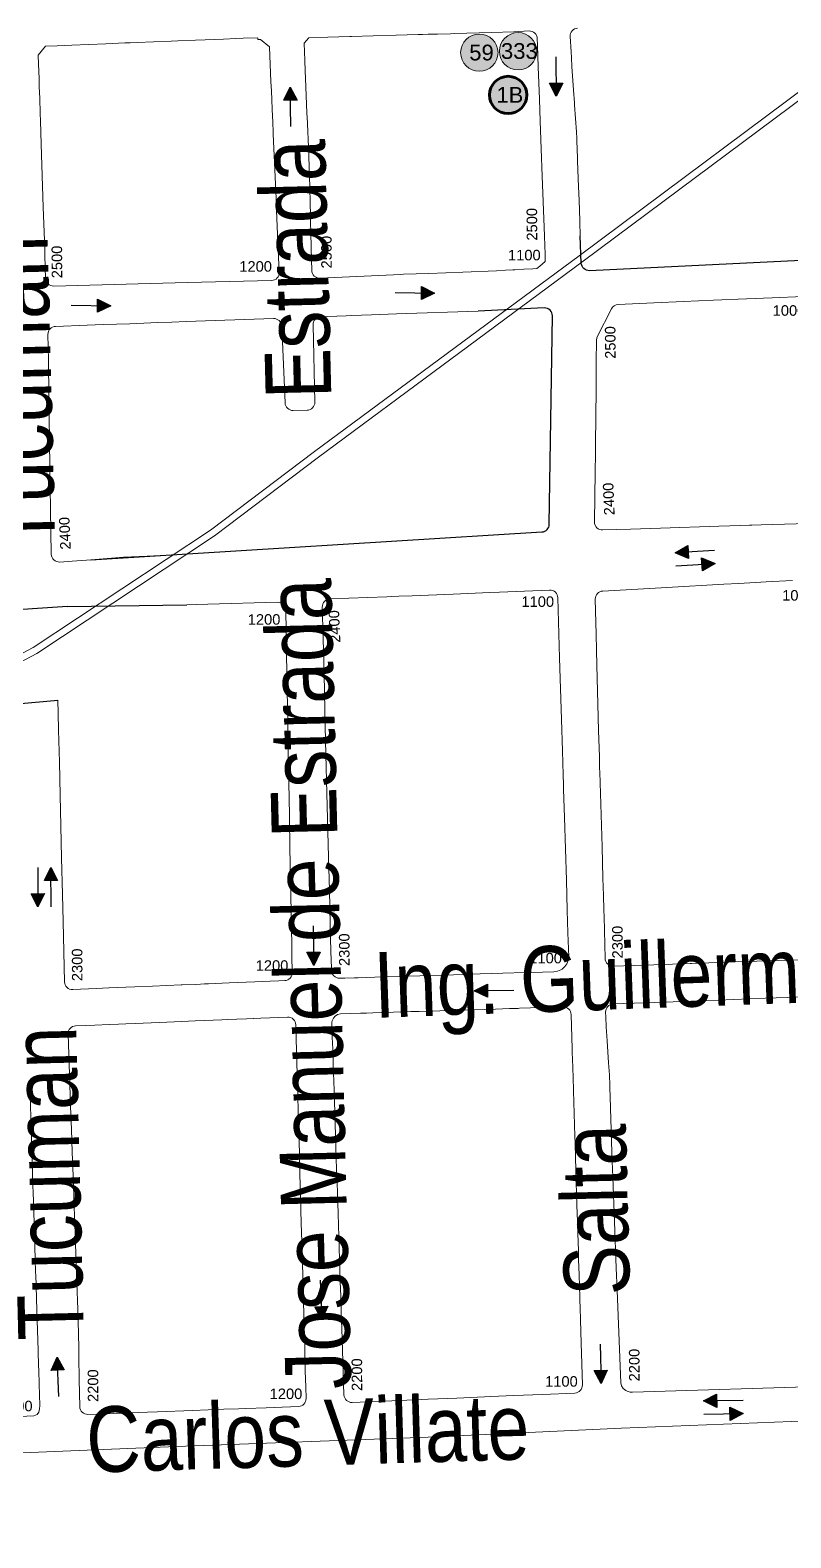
# Model space of a CAD drawing. Header units: millimetres. Extents: x 11558 to 23675, y 49449 to 61482.
# Drawn here: x 20035 to 20325, y 56063 to 56637 of the extents above; entities that cross this region are included whole.
import ezdxf

# ---------------------------------------------------------------- set-up
doc = ezdxf.new("R2010")
doc.units = ezdxf.units.MM
for name, color, linetype in [('0. plano base - nombres calles', 22, 'Continuous'), ('0. Plano Base - PLANO', 254, 'Continuous'), ('0. Plano base - sentido calles', 253, 'Continuous'), ('0. vias del tren', 252, 'VÍAS'), ('7. puesta en valor CC la lucila', 212, 'Continuous'), ('numeración', 7, 'Continuous')]:
    doc.layers.add(name, color=color, linetype=linetype)
for name, color, linetype, true_color in [('Linea 175', 7, 'Continuous', 0x1090da), ('Linea 59 Por Barrio Golf IDA', 7, 'Continuous', 0x007038), ('Linea 59 Por la Lucila IDA', 7, 'Continuous', 0x007038), ('Linea 707 - ex333 -', 7, 'Continuous', 0x616161)]:
    doc.layers.add(name, color=color, linetype=linetype, true_color=true_color)
doc.layers.get('7. puesta en valor CC la lucila').off()
doc.styles.get("Standard").update_dxf_attribs({"font": 'arial.ttf'})
doc.linetypes.add('VÍAS', pattern='A,0.15,[130,ltypeshp.shx,S=0.25,R=0,X=0,Y=0],0.15', length=0.3)

# ---------------------------------------------------------------- blocks, each defined once
blk = doc.blocks.new('MANZANAS')
at = {"layer": '0. Plano Base - PLANO', "color": 0, "linetype": 'VÍAS', "lineweight": 5, "ltscale": 4}
for points in [[(5639106.57, 6180782.08), (5639050.37, 6180665.87), (5638995.35, 6180553.22), (5638974.03, 6180508.44), (5638934.8, 6180437.64), (5638874.29, 6180350), (5638780.83, 6180222.78), (5638607.43, 6179978.68), (5638535.41, 6179877.43), (5638521.01, 6179852.54), (5638443.65, 6179752.06)], [(5639108.92, 6180780.86), (5639052.75, 6180664.71), (5638997.73, 6180552.07), (5638976.38, 6180507.23), (5638937.05, 6180436.25), (5638876.45, 6180348.47), (5638782.97, 6180221.24), (5638609.59, 6179977.14), (5638537.64, 6179876), (5638523.21, 6179851.07), (5638445.8, 6179750.53)]]:
    blk.add_lwpolyline(points, dxfattribs=at)
at = {"layer": '0. Plano Base - PLANO', "color": 0, "linetype": 'Continuous', "lineweight": 5}
for points in [[(5639047.33, 6180672.79), (5639044.66, 6180677.51), (5639042.4, 6180681.5), (5639040.83, 6180684.28), (5639039.23, 6180687.11), (5639038.2, 6180688.93), (5639033.26, 6180697.65), (5639032.29, 6180699.36), (5639031.48, 6180700.79), (5639029.03, 6180705.12), (5639027.8, 6180707.29), (5639022.44, 6180715.93), (5639021.95, 6180716.75), (5639019.42, 6180720.91), (5639014.78, 6180728.58), (5639013.08, 6180731.37), (5639011.87, 6180733.37), (5639008.84, 6180738.38, -0.423455), (5639009.93, 6180742.55)], [(5639174.64, 6180615.54), (5639159.19, 6180606.85), (5639156.05, 6180605.09), (5639155.36, 6180604.7), (5639152.42, 6180603.05), (5639145.09, 6180598.95), (5639125.79, 6180588.13), (5639115.75, 6180582.5), (5639106.52, 6180577.33, -0.427747), (5639102.37, 6180578.6), (5639093.81, 6180595.67), (5639090.73, 6180601.8), (5639089.12, 6180604.93), (5639084.21, 6180614.59), (5639079.65, 6180623.56), (5639074.86, 6180632.98), (5639071.13, 6180640.32, -0.114755), (5639070.81, 6180641.64), (5639070.65, 6180653.62, -0.271567), (5639072.15, 6180656.26), (5639083.9, 6180663.03), (5639093.69, 6180668.68), (5639103.59, 6180674.4), (5639114.55, 6180680.72), (5639122.97, 6180685.58), (5639133.22, 6180691.45, -0.420564)], [(5638963.69, 6180492.26), (5638957.23, 6180488.52), (5638949.45, 6180484), (5638940.23, 6180478.28), (5638937.47, 6180476.57), (5638932.72, 6180473.64), (5638928.75, 6180471.19, -0.431358), (5638924.53, 6180472.32), (5638904.4, 6180509.66), (5638899.33, 6180519.07), (5638894.41, 6180528.19), (5638890.99, 6180534.53), (5638889.4, 6180537.49), (5638884.77, 6180546.08, -0.408074), (5638885.93, 6180550.11), (5638896.35, 6180556.02), (5638901.75, 6180559.08), (5638910.55, 6180564.06), (5638919.81, 6180569.31), (5638924.42, 6180571.92), (5638929.19, 6180574.62), (5638958.19, 6180591.01, -0.411648), (5638962.27, 6180589.9), (5638976.91, 6180564.51, 0.406585), (5638980.94, 6180563.37), (5638985.63, 6180565.92, 0.415787), (5638986.83, 6180570), (5638972.67, 6180595.78, -0.410709), (5638973.82, 6180599.84), (5638975.07, 6180600.55)], [(5639255.77, 6180470.67), (5639234.36, 6180458.6), (5639230.33, 6180456.33), (5639227.21, 6180454.57), (5639212.66, 6180446.37), (5639212.22, 6180446.12), (5639203.5, 6180441.22), (5639193.59, 6180435.63), (5639186.7, 6180431.76, -0.416195), (5639182.61, 6180432.92), (5639180.01, 6180437.61), (5639174.85, 6180446.92), (5639173.76, 6180448.88), (5639173.64, 6180449.09), (5639170.99, 6180453.89), (5639167.77, 6180459.69), (5639162.01, 6180470.08), (5639156.01, 6180480.81), (5639150.1, 6180491.37), (5639149.8, 6180491.91), (5639147.03, 6180496.88), (5639146.45, 6180497.92), (5639145.23, 6180500.11), (5639140.37, 6180508.8), (5639135.47, 6180517.6), (5639128.23, 6180530.6), (5639125.52, 6180535.56), (5639122.55, 6180540.98), (5639116.15, 6180552.67, -0.404415), (5639117.25, 6180556.69), (5639138.33, 6180569.18), (5639156.97, 6180580.22), (5639161.92, 6180583.15), (5639170.91, 6180588.46), (5639179.53, 6180593.53)], [(5638892.75, 6179964.85), (5638860.32, 6180038.27, -0.386757), (5638861.6, 6180042.1), (5638878.3, 6180051.45), (5638902.39, 6180066.13), (5638941.81, 6180087.98), (5638995.12, 6180118.94), (5638995.1, 6180119.56), (5638995.2, 6180119.86), (5638995.6, 6180120.34), (5638996.18, 6180120.59), (5638996.49, 6180120.61), (5638996.8, 6180120.55), (5638997.34, 6180120.22), (5638997.37, 6180120.24), (5639024.1, 6180135.75), (5639123.53, 6180192.74), (5639206.88, 6180240.03), (5639270.56, 6180277.02), (5639338.13, 6180315.52)], [(5638974.26, 6180476.32), (5638975.98, 6180477.28), (5638982.31, 6180480.8), (5638986.22, 6180482.96), (5639009.39, 6180495.83, -0.417017), (5639013.48, 6180494.64), (5639025.17, 6180473.11), (5639033.95, 6180456.93), (5639039.28, 6180447.1), (5639045.3, 6180436.02), (5639047.32, 6180432.29), (5639051.26, 6180425.03), (5639056.69, 6180415.03), (5639062.35, 6180404.6), (5639068.46, 6180393.34), (5639074.36, 6180382.47), (5639076.27, 6180378.96), (5639079.38, 6180373.22, -0.407191), (5639078.24, 6180369.19), (5639076.34, 6180368.11), (5639073.4, 6180366.42), (5639068.34, 6180363.51), (5639062.59, 6180360.21), (5639059.9, 6180358.66), (5639053.1, 6180354.76), (5639051.72, 6180353.96), (5639050.36, 6180353.18), (5639048.61, 6180352.18), (5639044.34, 6180349.72), (5639044.03, 6180349.54), (5639034.52, 6180344.09), (5639028.75, 6180340.77), (5639025.74, 6180339.04), (5639020.28, 6180335.9), (5639020.16, 6180335.84), (5639015.91, 6180333.4), (5639008.19, 6180328.96, -0.419798), (5639004.07, 6180330.12), (5638992.97, 6180350.32), (5638988.05, 6180359.26), (5638981.3, 6180371.55), (5638975.49, 6180382.12), (5638969.8, 6180392.49), (5638963.74, 6180403.5), (5638957.87, 6180414.19), (5638954.79, 6180419.79), (5638952.41, 6180424.13)], [(5639333.07, 6180327.45), (5639267.96, 6180291.13), (5639267.19, 6180290.7), (5639266.03, 6180290.47), (5639265.44, 6180290.47), (5639264.28, 6180290.74), (5639263.25, 6180291.31), (5639262.42, 6180292.16), (5639244.98, 6180322.83), (5639240.75, 6180330.25), (5639232.01, 6180345.56), (5639223.62, 6180360.27), (5639219.09, 6180368.28), (5639216.66, 6180372.62), (5639210.76, 6180383.12), (5639210.17, 6180384.18), (5639209.04, 6180386.2), (5639206.47, 6180390.77), (5639204.46, 6180394.35), (5639202.15, 6180398.21), (5639197.74, 6180405.45), (5639194.95, 6180410.04), (5639193.1, 6180413.27), (5639192.2, 6180414.83, -0.415202), (5639193.32, 6180418.93), (5639203.82, 6180424.9), (5639213.16, 6180430.21), (5639215.94, 6180431.79), (5639228.07, 6180438.69), (5639243.62, 6180447.53), (5639250.94, 6180451.69), (5639262.45, 6180458.23, -0.418086)]]:
    blk.add_lwpolyline(points, format="xyb", dxfattribs=at)
for points in [[(5638962.67, 6180613.99), (5638958.57, 6180621.45), (5638958.29, 6180621.96), (5638955.91, 6180626.29), (5638953.72, 6180630.29), (5638953.15, 6180631.32), (5638949.66, 6180637.67), (5638948.09, 6180640.53), (5638947.51, 6180641.59), (5638945.35, 6180645.52), (5638939.91, 6180655.06), (5638935.48, 6180662.78), (5638935.26, 6180663.15), (5638933.35, 6180666.48), (5638926.85, 6180677.8), (5638925.42, 6180680.27), (5638923.45, 6180683.71), (5638920.15, 6180689.46), (5638920.83, 6180692.11), (5638927.12, 6180695.62), (5638934.44, 6180699.7), (5638934.99, 6180700), (5638942.24, 6180704.04), (5638949.87, 6180708.29), (5638957.25, 6180712.41), (5638958.63, 6180713.17), (5638960.56, 6180714.25), (5638961.56, 6180714.81), (5638963.68, 6180715.99), (5638967.92, 6180718.35), (5638969.32, 6180719.13), (5638981.61, 6180725.97), (5638989.04, 6180730.12), (5638994.01, 6180733.06, -0.420564), (5638998.15, 6180731.95), (5638999.37, 6180729.78), (5639003.46, 6180722.55), (5639009.54, 6180711.82), (5639013.64, 6180704.57), (5639018.83, 6180695.4), (5639023.96, 6180686.34), (5639035.21, 6180666.47), (5639037.07, 6180663.18), (5639038.59, 6180660.5), (5639040.01, 6180657.98), (5639038.96, 6180655.46), (5639038.41, 6180654.15), (5639037.11, 6180653.39), (5639034.05, 6180651.59), (5639031.18, 6180649.9), (5639030.5, 6180649.5), (5639028.09, 6180648.09), (5639025.15, 6180646.35), (5639013.97, 6180639.86), (5639002.79, 6180633.56), (5638994.32, 6180628.77), (5638993.43, 6180628.26), (5638986.2, 6180624.07), (5638966.8, 6180612.84, -0.420765)], [(5638903.55, 6180683.16), (5638903.87, 6180682.62), (5638904.82, 6180683.04), (5638909.09, 6180682.11), (5638910.8, 6180679.16), (5638915.69, 6180670.67), (5638917.52, 6180667.5), (5638919.11, 6180664.74), (5638921, 6180661.46), (5638923.46, 6180657.2), (5638925.32, 6180653.98), (5638925.73, 6180653.26), (5638935.21, 6180636.82), (5638939.3, 6180629.73), (5638940.17, 6180628.21), (5638944.81, 6180620.17), (5638952.02, 6180607.67, -0.419581), (5638950.87, 6180603.55), (5638922.81, 6180588.04), (5638906.37, 6180578.96), (5638878.24, 6180563.42, -0.411981), (5638874.17, 6180564.57), (5638872.11, 6180568.23), (5638869.74, 6180572.45), (5638868.91, 6180573.93), (5638867.11, 6180577.13), (5638860.84, 6180588.27), (5638849.07, 6180609.2), (5638844.73, 6180616.92), (5638843.33, 6180619.41), (5638840.46, 6180624.51), (5638838.38, 6180628.21), (5638836.81, 6180630.99), (5638834.12, 6180635.78), (5638832.45, 6180638.75), (5638833.32, 6180643.06), (5638837.16, 6180645.25), (5638842.07, 6180648.05), (5638853.33, 6180654.48), (5638859.6, 6180658.07), (5638860.89, 6180658.8), (5638861.38, 6180659.08), (5638863.65, 6180660.38), (5638869.07, 6180663.48), (5638874.92, 6180666.81), (5638877.09, 6180668.05), (5638882.95, 6180671.4), (5638886.18, 6180673.24), (5638889.3, 6180675.02), (5638892.21, 6180676.69), (5638896.34, 6180679.04), (5638898.7, 6180680.39)], [(5639095.72, 6180379.38), (5639094.64, 6180379.31), (5639093.87, 6180379.46), (5639093.19, 6180379.77), (5639092.75, 6180380.23), (5639092.29, 6180380.87), (5639091.84, 6180381.55), (5639088.74, 6180387.17), (5639083.73, 6180396.24), (5639077.45, 6180407.62), (5639071.39, 6180418.61), (5639059.62, 6180439.93), (5639052.45, 6180452.91), (5639044.72, 6180466.93), (5639040.57, 6180474.44), (5639035.58, 6180483.48), (5639033.31, 6180487.61), (5639028.96, 6180495.48), (5639025.34, 6180502.05, -0.409856), (5639026.47, 6180506.1), (5639045.3, 6180516.86), (5639046.77, 6180517.7), (5639049.26, 6180519.12), (5639053.71, 6180521.67), (5639067.27, 6180529.42), (5639079.42, 6180536.37), (5639082.65, 6180538.22), (5639099.19, 6180547.67, -0.417191), (5639103.3, 6180546.53), (5639114.43, 6180526.59), (5639125.92, 6180506.01), (5639131.75, 6180495.58), (5639136.21, 6180487.57), (5639137.97, 6180484.42), (5639138.86, 6180482.83), (5639144.14, 6180473.38), (5639149.92, 6180463.03), (5639155.79, 6180452.52), (5639161.3, 6180442.64), (5639165.54, 6180435.09), (5639170.04, 6180427.06), (5639170.5, 6180425.79), (5639170.65, 6180424.44), (5639170.48, 6180423.09), (5639170, 6180421.83), (5639169.66, 6180421.24), (5639168.78, 6180420.22), (5639167.68, 6180419.42), (5639160.12, 6180415.24), (5639158.1, 6180414.12), (5639150.7, 6180409.98), (5639143.13, 6180405.75), (5639138.21, 6180403), (5639134.27, 6180400.79), (5639119.28, 6180392.41), (5639116.29, 6180390.74), (5639111.93, 6180388.3), (5639108.1, 6180386.16), (5639102.55, 6180383.05), (5639101.38, 6180382.4), (5639098.14, 6180380.59), (5639096.72, 6180379.8)], [(5639248.71, 6180280.7), (5639238, 6180274.56), (5639228.57, 6180269.14), (5639220.89, 6180264.72), (5639218.81, 6180263.53), (5639216.57, 6180262.23), (5639209.72, 6180258.29), (5639200.28, 6180252.86), (5639190.87, 6180247.46), (5639175.13, 6180238.43, -0.416977), (5639171.02, 6180239.56), (5639158.64, 6180261.6), (5639155.82, 6180266.62), (5639153.96, 6180269.94), (5639151.3, 6180274.68), (5639151.26, 6180274.74), (5639149.93, 6180277.11), (5639143.57, 6180288.45), (5639137.21, 6180299.77), (5639133.06, 6180307.15), (5639128.96, 6180314.46), (5639124.76, 6180321.93), (5639120.42, 6180329.66), (5639114.14, 6180340.84), (5639109.34, 6180349.4), (5639106.4, 6180354.63), (5639105.5, 6180356.24), (5639104.12, 6180358.7), (5639101.51, 6180363.4), (5639101.35, 6180363.92), (5639101.29, 6180365), (5639101.54, 6180366.06), (5639102.08, 6180366.99), (5639102.88, 6180367.73), (5639109.55, 6180371.46), (5639111.55, 6180372.58), (5639113.69, 6180373.77), (5639116.49, 6180375.34), (5639120.54, 6180377.61), (5639126.27, 6180380.81), (5639129.11, 6180382.4), (5639131.84, 6180383.92), (5639140.01, 6180388.49), (5639147.15, 6180392.48), (5639154.5, 6180396.59), (5639159.06, 6180399.14), (5639162, 6180400.79), (5639162.39, 6180401), (5639176.92, 6180409.13, -0.414478), (5639181, 6180407.97), (5639187.36, 6180396.57), (5639188.22, 6180395.03), (5639189.11, 6180393.43), (5639191.05, 6180389.97), (5639192.54, 6180387.3), (5639195.14, 6180382.66), (5639203.58, 6180367.55), (5639204.96, 6180365.07), (5639209.97, 6180356.11), (5639216.4, 6180344.61), (5639216.46, 6180344.5), (5639220.86, 6180336.62), (5639221.6, 6180335.29), (5639224.92, 6180329.36), (5639226.53, 6180326.47), (5639229.36, 6180321.42), (5639233.59, 6180313.84), (5639236.02, 6180309.49), (5639237.25, 6180307.29), (5639237.71, 6180306.47), (5639242.06, 6180298.69), (5639249.84, 6180284.77, -0.410949)], [(5639157.69, 6180227.64), (5639149.65, 6180223.07), (5639146.94, 6180221.53), (5639140.24, 6180217.72), (5639137.81, 6180216.34), (5639132.97, 6180213.59), (5639130.24, 6180212.04), (5639127.8, 6180210.66), (5639122.63, 6180207.72), (5639110.94, 6180201.08), (5639107.72, 6180199.24), (5639087.95, 6180188.01, -0.420439), (5639083.83, 6180189.19), (5639078.92, 6180198.27), (5639074.8, 6180205.89), (5639073.22, 6180208.82), (5639070.65, 6180213.58), (5639066.05, 6180221.72), (5639061.06, 6180230.55), (5639050.08, 6180250), (5639046.83, 6180255.75), (5639046.59, 6180256.17), (5639041.06, 6180265.97), (5639036.5, 6180274.03), (5639032.32, 6180281.43), (5639028, 6180289.08), (5639023.87, 6180296.38), (5639014.44, 6180313.09, -0.412337), (5639015.56, 6180317.17), (5639021.94, 6180320.82), (5639026.62, 6180323.51), (5639029.71, 6180325.28), (5639032.12, 6180326.66), (5639035.22, 6180328.44), (5639043.23, 6180333.03), (5639050.68, 6180337.3), (5639055.07, 6180339.82), (5639058.19, 6180341.61), (5639063.85, 6180344.86), (5639065.69, 6180345.91), (5639072.05, 6180349.56), (5639074.4, 6180350.91), (5639074.43, 6180350.92), (5639076.76, 6180352.26), (5639085.63, 6180357.35, -0.418338), (5639089.75, 6180356.2), (5639094.64, 6180347.38), (5639103.05, 6180332.23), (5639105.53, 6180327.76), (5639107.33, 6180324.5), (5639113.58, 6180313.26), (5639119.99, 6180301.69), (5639121.64, 6180298.73), (5639126.43, 6180290.09), (5639129.85, 6180283.93), (5639130.72, 6180282.37), (5639135.89, 6180273.06), (5639140.89, 6180264.04), (5639141.02, 6180263.81), (5639145.31, 6180256.08), (5639149.6, 6180248.34), (5639153.8, 6180240.77), (5639153.82, 6180240.73), (5639155.23, 6180238.19), (5639156.76, 6180235.43), (5639158.84, 6180231.7, -0.411326)]]:
    blk.add_lwpolyline(points, format="xyb", close=True, dxfattribs=at)
at = {"layer": '0. Plano Base - PLANO', "color": 0}
for points in [[(5639126.24, 6180703.29), (5639056.56, 6180662.66, -0.417988), (5639052.44, 6180663.77), (5639047.33, 6180672.79)], [(5638938.85, 6180477.42), (5639086.35, 6180565.97, 0.391891), (5639087.49, 6180569.88), (5639051.98, 6180640.86, 0.432543), (5639047.79, 6180642.12), (5639026.07, 6180629.5)]]:
    blk.add_lwpolyline(points, format="xyb", dxfattribs=at)
at = {"layer": '0. Plano Base - PLANO', "color": 0, "linetype": 'Continuous', "lineweight": 5}
for points in [[(5638975.07, 6180600.55), (5638976.07, 6180601.18), (5638982.3, 6180604.71), (5638984.05, 6180605.7), (5638990.66, 6180609.44), (5638998.91, 6180614.12), (5639026.07, 6180629.5)], [(5639012.38, 6180285.63), (5639018.34, 6180275), (5639021.23, 6180269.85), (5639021.48, 6180269.4), (5639024.15, 6180264.63), (5639027.06, 6180259.45), (5639028.77, 6180256.39), (5639029.36, 6180255.34), (5639030.3, 6180253.66), (5639036.07, 6180243.36), (5639040.78, 6180234.96), (5639042.69, 6180231.55), (5639045.52, 6180226.5), (5639045.64, 6180226.29), (5639052.42, 6180214.19), (5639059.84, 6180200.96), (5639062.9, 6180195.5), (5639063.45, 6180194.52), (5639063.79, 6180193.92), (5639065.89, 6180190.16), (5639066.17, 6180189.66), (5639070.15, 6180182.58), (5639070.63, 6180181.41), (5639070.96, 6180180.1), (5639070.81, 6180179.05), (5639069.98, 6180178), (5639058.16, 6180171.18)]]:
    blk.add_lwpolyline(points, dxfattribs=at)
at = {"layer": '0. Plano Base - PLANO', "color": 0}
for points in [[(5638939.22, 6180457.51), (5638979.14, 6180479.04)], [(5638939.22, 6180457.51), (5638914.68, 6180442.72)], [(5638939.19, 6180415.81), (5638952.41, 6180424.13)]]:
    blk.add_lwpolyline(points, dxfattribs=at)
blk = doc.blocks.new('59 ida')
at = {"layer": 'Linea 59 Por la Lucila IDA', "lineweight": 211, "true_color": 0xededed}
h = blk.add_hatch(color=7, dxfattribs=at)
h.dxf.hatch_style = 1
edge = h.paths.add_edge_path()
edge.add_arc((0, 0), 7.11, 0, 360)
at = {"layer": 'Linea 59 Por la Lucila IDA', "lineweight": 9}
blk.add_circle((0, 0), 7.11, dxfattribs=at)
at = {"layer": 'Linea 59 Por la Lucila IDA', "lineweight": 15, "insert": (-3.84, 3.05), "char_height": 6, "attachment_point": 1}
blk.add_mtext_dynamic_manual_height_columns('59', width=16.4579, gutter_width=12.5, heights=[0], dxfattribs=at)
blk = doc.blocks.new('333')
at = {"layer": 'Linea 707 - ex333 -', "lineweight": 211, "true_color": 0xededed}
h = blk.add_hatch(color=7, dxfattribs=at)
h.dxf.hatch_style = 1
edge = h.paths.add_edge_path()
edge.add_arc((0, 0), 7.11, 0, 360)
at = {"layer": 'Linea 707 - ex333 -', "lineweight": 9}
blk.add_circle((0, 0), 7.11, dxfattribs=at)
at = {"layer": 'Linea 707 - ex333 -', "lineweight": 211, "insert": (-6.52, 3.09), "char_height": 6, "attachment_point": 1}
blk.add_mtext_dynamic_manual_height_columns('333', width=8.9102, gutter_width=12.5, heights=[0], dxfattribs=at)

msp = doc.modelspace()

# ---------------------------------------------------------------- hatches: boundary and pattern name
at = {"layer": '0. Plano base - sentido calles', "linetype": 'Continuous', "lineweight": 25, "ltscale": 2, "true_color": 0x1a1a1a}
h = msp.add_hatch(color=250, dxfattribs=at)
h.dxf.hatch_style = 1
h.paths.add_polyline_path([(20235.5, 56612.3), (20237.95, 56617.33), (20235.45, 56617.3)])
h.paths.add_polyline_path([(20235.5, 56612.3), (20235.45, 56617.3), (20232.95, 56617.27)])
h = msp.add_hatch(color=250, dxfattribs=at)
h.dxf.hatch_style = 1
h.paths.add_polyline_path([(20134.21, 56615.8), (20131.79, 56610.76), (20134.29, 56610.8)])
h.paths.add_polyline_path([(20134.21, 56615.8), (20134.29, 56610.8), (20136.79, 56610.84)])
h = msp.add_hatch(color=250, dxfattribs=at)
h.dxf.hatch_style = 1
h.paths.add_polyline_path([(20189.14, 56537.31), (20184.17, 56539.87), (20184.14, 56537.37)])
h.paths.add_polyline_path([(20189.14, 56537.31), (20184.14, 56537.37), (20184.11, 56534.87)])
h = msp.add_hatch(color=250, dxfattribs=at)
h.dxf.hatch_style = 1
h.paths.add_polyline_path([(20065.83, 56532.49), (20060.87, 56535.05), (20060.83, 56532.55)])
h.paths.add_polyline_path([(20065.83, 56532.49), (20060.83, 56532.55), (20060.8, 56530.05)])
h = msp.add_hatch(color=250, dxfattribs=at)
h.dxf.hatch_style = 1
h.paths.add_polyline_path([(20280.7, 56438.37), (20285.84, 56436.19), (20285.69, 56438.68)])
h.paths.add_polyline_path([(20280.7, 56438.37), (20285.69, 56438.68), (20285.53, 56441.18)])
h = msp.add_hatch(color=250, dxfattribs=at)
h.dxf.hatch_style = 1
h.paths.add_polyline_path([(20295.98, 56434.31), (20290.83, 56436.5), (20290.99, 56434)])
h.paths.add_polyline_path([(20295.98, 56434.31), (20290.99, 56434), (20291.14, 56431.51)])
h = msp.add_hatch(color=250, dxfattribs=at)
h.dxf.hatch_style = 1
h.paths.add_polyline_path([(20043.05, 56318.57), (20040.58, 56313.55), (20043.08, 56313.57)])
h.paths.add_polyline_path([(20043.05, 56318.57), (20043.08, 56313.57), (20045.58, 56313.58)])
h = msp.add_hatch(color=250, dxfattribs=at)
h.dxf.hatch_style = 1
h.paths.add_polyline_path([(20038.14, 56303.54), (20040.61, 56308.55), (20038.11, 56308.54)])
h.paths.add_polyline_path([(20038.14, 56303.54), (20038.11, 56308.54), (20035.61, 56308.52)])
h = msp.add_hatch(color=250, dxfattribs=at)
h.dxf.hatch_style = 1
h.paths.add_polyline_path([(20143.12, 56281.23), (20145.57, 56286.25), (20143.07, 56286.23)])
h.paths.add_polyline_path([(20143.12, 56281.23), (20143.07, 56286.23), (20140.57, 56286.21)])
h = msp.add_hatch(color=250, dxfattribs=at)
h.dxf.hatch_style = 1
h.paths.add_polyline_path([(20204.27, 56271.51), (20209.3, 56269.07), (20209.27, 56271.57)])
h.paths.add_polyline_path([(20204.27, 56271.51), (20209.27, 56271.57), (20209.24, 56274.07)])
h = msp.add_hatch(color=250, dxfattribs=at)
h.dxf.hatch_style = 1
h.paths.add_polyline_path([(20146.23, 56146.33), (20148.5, 56151.44), (20146, 56151.32)])
h.paths.add_polyline_path([(20146.23, 56146.33), (20146, 56151.32), (20143.5, 56151.21)])
h = msp.add_hatch(color=250, dxfattribs=at)
h.dxf.hatch_style = 1
h.paths.add_polyline_path([(20045.41, 56132.02), (20043.15, 56126.91), (20045.65, 56127.03)])
h.paths.add_polyline_path([(20045.41, 56132.02), (20045.65, 56127.03), (20048.14, 56127.15)])
h = msp.add_hatch(color=250, dxfattribs=at)
h.dxf.hatch_style = 1
h.paths.add_polyline_path([(20252.54, 56121.98), (20254.91, 56127.04), (20252.41, 56126.98)])
h.paths.add_polyline_path([(20252.54, 56121.98), (20252.41, 56126.98), (20249.91, 56126.91)])
h = msp.add_hatch(color=250, dxfattribs=at)
h.dxf.hatch_style = 1
h.paths.add_polyline_path([(20291.58, 56115.3), (20296.61, 56112.86), (20296.58, 56115.36)])
h.paths.add_polyline_path([(20291.58, 56115.3), (20296.58, 56115.36), (20296.55, 56117.86)])
h = msp.add_hatch(color=250, dxfattribs=at)
h.dxf.hatch_style = 1
h.paths.add_polyline_path([(20306.63, 56110.47), (20301.61, 56112.91), (20301.64, 56110.41)])
h.paths.add_polyline_path([(20306.63, 56110.47), (20301.64, 56110.41), (20301.66, 56107.91)])
at = {"layer": 'Linea 175', "lineweight": 211, "true_color": 0xededed}
h = msp.add_hatch(color=7, dxfattribs=at)
h.dxf.hatch_style = 1
edge = h.paths.add_edge_path()
edge.add_arc((20217.17, 56612.78), 7.11, 0, 360)

# ---------------------------------------------------------------- linework, layer by layer
at = {"layer": '0. Plano base - sentido calles', "color": 250, "linetype": 'Continuous', "lineweight": 25, "ltscale": 2, "true_color": 0x1a1a1a}
for points in [[(20235.34, 56627.3), (20235.5, 56612.3), (20232.95, 56617.27), (20237.95, 56617.33), (20235.5, 56612.3)], [(20134.44, 56600.8), (20134.21, 56615.8), (20136.79, 56610.84), (20131.79, 56610.76), (20134.21, 56615.8)], [(20174.14, 56537.5), (20189.14, 56537.31), (20184.11, 56534.87), (20184.17, 56539.87), (20189.14, 56537.31)], [(20050.83, 56532.68), (20065.83, 56532.49), (20060.8, 56530.05), (20060.87, 56535.05), (20065.83, 56532.49)], [(20295.67, 56439.31), (20280.7, 56438.37), (20285.53, 56441.18), (20285.84, 56436.19), (20280.7, 56438.37)], [(20281.01, 56433.38), (20295.98, 56434.31), (20291.14, 56431.51), (20290.83, 56436.5), (20295.98, 56434.31)], [(20038.05, 56318.54), (20038.14, 56303.54), (20035.61, 56308.52), (20040.61, 56308.55), (20038.14, 56303.54)], [(20043.14, 56303.57), (20043.05, 56318.57), (20045.58, 56313.58), (20040.58, 56313.55), (20043.05, 56318.57)], [(20142.98, 56296.23), (20143.12, 56281.23), (20140.57, 56286.21), (20145.57, 56286.25), (20143.12, 56281.23)], [(20219.27, 56271.68), (20204.27, 56271.51), (20209.24, 56274.07), (20209.3, 56269.07), (20204.27, 56271.51)], [(20145.54, 56161.31), (20146.23, 56146.33), (20143.5, 56151.21), (20148.5, 56151.44), (20146.23, 56146.33)], [(20252.15, 56136.97), (20252.54, 56121.98), (20249.91, 56126.91), (20254.91, 56127.04), (20252.54, 56121.98)], [(20046.12, 56117.04), (20045.41, 56132.02), (20048.14, 56127.15), (20043.15, 56126.91), (20045.41, 56132.02)], [(20306.58, 56115.47), (20291.58, 56115.3), (20296.55, 56117.86), (20296.61, 56112.86), (20291.58, 56115.3)], [(20291.64, 56110.3), (20306.63, 56110.47), (20301.66, 56107.91), (20301.61, 56112.91), (20306.63, 56110.47)]]:
    msp.add_lwpolyline(points, dxfattribs=at)
at = {"layer": '0. vias del tren', "color": 252, "lineweight": 13, "ltscale": 5}
for points in [[(20347.59, 56628.76), (20244.14, 56551.55), (20143.38, 56476.95), (20103.82, 56447.05), (20036.36, 56402.31), (19942.26, 56352.43), (19800.67, 56282.63), (19534.27, 56145.95), (19423.68, 56089.31), (19399.43, 56073.87), (19284.45, 56020.37)], [(20349.11, 56626.59), (20245.71, 56549.43), (20144.96, 56474.83), (20105.34, 56444.89), (20037.71, 56400.03), (19943.47, 56350.08), (19801.86, 56280.27), (19535.47, 56143.6), (19425, 56087.02), (19400.7, 56071.54), (19285.66, 56018.01)]]:
    msp.add_lwpolyline(points, dxfattribs=at)
at = {"layer": 'Linea 175', "lineweight": 211}
msp.add_circle((20217.17, 56612.78), 7.11, dxfattribs=at)

# ---------------------------------------------------------------- block references
at = {"layer": '0. Plano Base - PLANO', "color": 28, "lineweight": 5, "true_color": 0x0d0d0d, "rotation": 332.5463477508169}
msp.add_blockref('MANZANAS', (-7833237.48, -2828296.13), dxfattribs=at)
at = {"layer": '7. puesta en valor CC la lucila', "color": 250, "lineweight": 30, "rotation": 332.5463477508169}
msp.add_blockref('MANZANAS', (-7833237.48, -2828296.13), dxfattribs=at)
at = {"layer": 'Linea 59 Por Barrio Golf IDA', "lineweight": 15}
msp.add_blockref('59 ida', (20206.19, 56628.9), dxfattribs=at)
at = {"layer": 'Linea 707 - ex333 -', "lineweight": 15}
msp.add_blockref('333', (20220.96, 56629.44), dxfattribs=at)

# ---------------------------------------------------------------- texts
at = {"layer": '0. plano base - nombres calles', "color": 250, "lineweight": 15, "true_color": 0x1a1a1a, "char_height": 25, "attachment_point": 1}
for s, insert, rotation in [('{\\fArial Narrow|b0|i0|c0|p34;Estrada}', (20124.88, 56496.76), 91.4291), ('{\\fArial Narrow|b0|i0|c0|p34;Tucuman}', (20019.77, 56439.49), 91.4291), ('{\\fArial Narrow|b0|i0|c0|p34;Jose Manuel de Estrada}', (20132.43, 56119.44), 91.4291), ('{\\fArial Narrow|b0|i0|c0|p34;Ing. Guillermo Marconi}', (20165.53, 56286.2), 2.03267), ('{\\fArial Narrow|b0|i0|c0|p34;Tucuman}', (20030.68, 56138.21), 91.4291), ('{\\fArial Narrow|b0|i0|c0|p34;Salta}', (20238.54, 56155.13), 91.4291), ('{\\fArial Narrow|b0|i0|c0|p34;Carlos Villate}', (20056.16, 56112.98), 1.7584)]:
    msp.add_mtext_dynamic_manual_height_columns(s, width=329.255, gutter_width=12.5, heights=[0], dxfattribs=dict(at, insert=insert, rotation=rotation))
at = {"layer": 'Linea 175', "lineweight": 211, "insert": (20212.7, 56615.82), "char_height": 5.992, "attachment_point": 1}
msp.add_mtext_dynamic_manual_height_columns('1B', width=9.5749, gutter_width=12.5, heights=[0], dxfattribs=at)
at = {"layer": 'numeración', "color": 251, "true_color": 0x606162, "char_height": 4, "attachment_point": 1}
for s, insert, rotation in [('2500', (20224.26, 56557.29), 90.4553), ('2500', (20146.01, 56546.69), 90.4553), ('2500', (20043.41, 56542.94), 90.4553), ('2500', (20254.09, 56512.27), 90.4553), ('2400', (20253.73, 56452.59), 92.51364), ('2400', (20046.65, 56439.53), 92.51364), ('2400', (20149.31, 56404.01), 92.51364), ('2300', (20256.79, 56283.87), 90.24974), ('2300', (20152.79, 56280.97), 90.24974), ('2300', (20051.1, 56275.21), 90.24974), ('2200', (20263.2, 56122.75), 90.24974), ('2200', (20157.6, 56119.1), 90.24974), ('2200', (20057.13, 56114.91), 90.24974)]:
    msp.add_mtext_dynamic_manual_height_columns(s, width=16.0314, gutter_width=12.5, heights=[0], dxfattribs=dict(at, insert=insert, rotation=rotation))
for s, insert in [('1100', (20217.11, 56553.79)), ('1200', (20114.8, 56549.48)), ('1000', (20317.88, 56532.69)), ('1100', (20222.22, 56421.79)), ('1000', (20321.48, 56424.18)), ('1200', (20118.02, 56415.01)), ('1200', (20121.06, 56283.17)), ('1100', (20225.21, 56286)), ('1100', (20231.23, 56124.75)), ('1200', (20126.36, 56120.03)), ('1300', (20023.67, 56115.37))]:
    msp.add_mtext_dynamic_manual_height_columns(s, width=16.0314, gutter_width=12.5, heights=[0], dxfattribs=dict(at, insert=insert))

doc.saveas('drawing.dxf')
